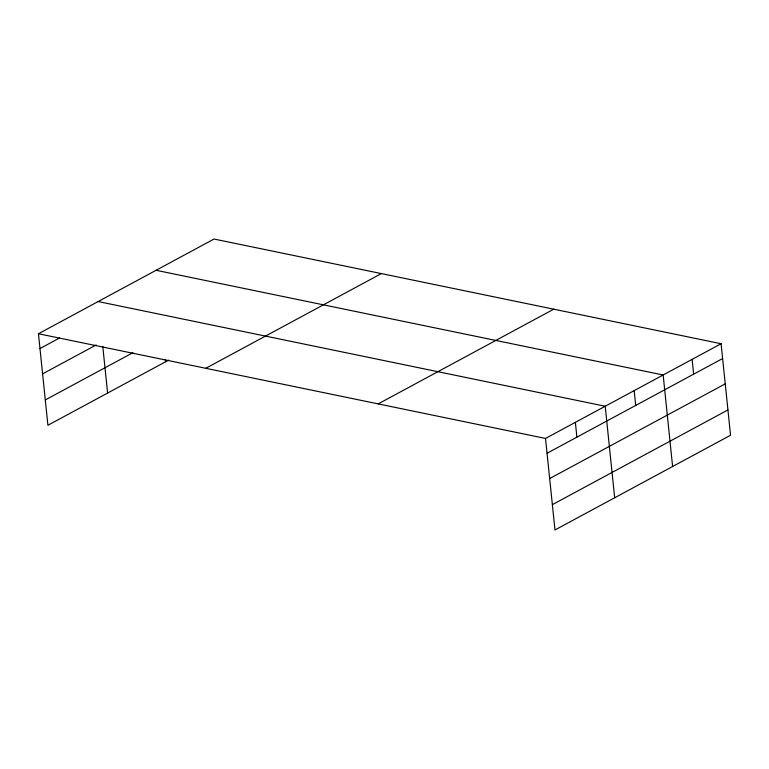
<?xml version="1.0" encoding="UTF-8"?>
<svg xmlns="http://www.w3.org/2000/svg" width="769" height="769" viewBox="0 0 769 769"><rect width="100%" height="100%" fill="white"/><g stroke="black" fill="none" stroke-linecap="round" stroke-linejoin="round"><path stroke-width="1.15" d="M168.642 360.132L47.909 425.267L38.45 333.746L214.022 239.034L721.091 343.733L730.55 435.254L554.978 529.966L545.519 438.445L721.091 343.733M39.978 348.559L59.54 338.004M42.593 373.869L96.115 345.002M45.294 399.947L132.922 352.683M205.784 368.293L381.357 273.581M378.185 403.898L553.757 309.186M547.047 453.258L722.62 358.546M549.672 478.568L725.234 383.856M552.363 504.656L727.935 409.944M156.078 270.284L663.157 374.993L672.615 466.514M98.144 301.544L605.213 406.243L614.671 497.764M38.45 333.746L545.519 438.445M692.119 359.363L693.657 374.176M634.185 390.614L635.713 405.426M575.366 422.344L576.894 437.157M165.306 359.507L165.537 361.805M102.777 346.406L107.602 393.065"/></g></svg>
